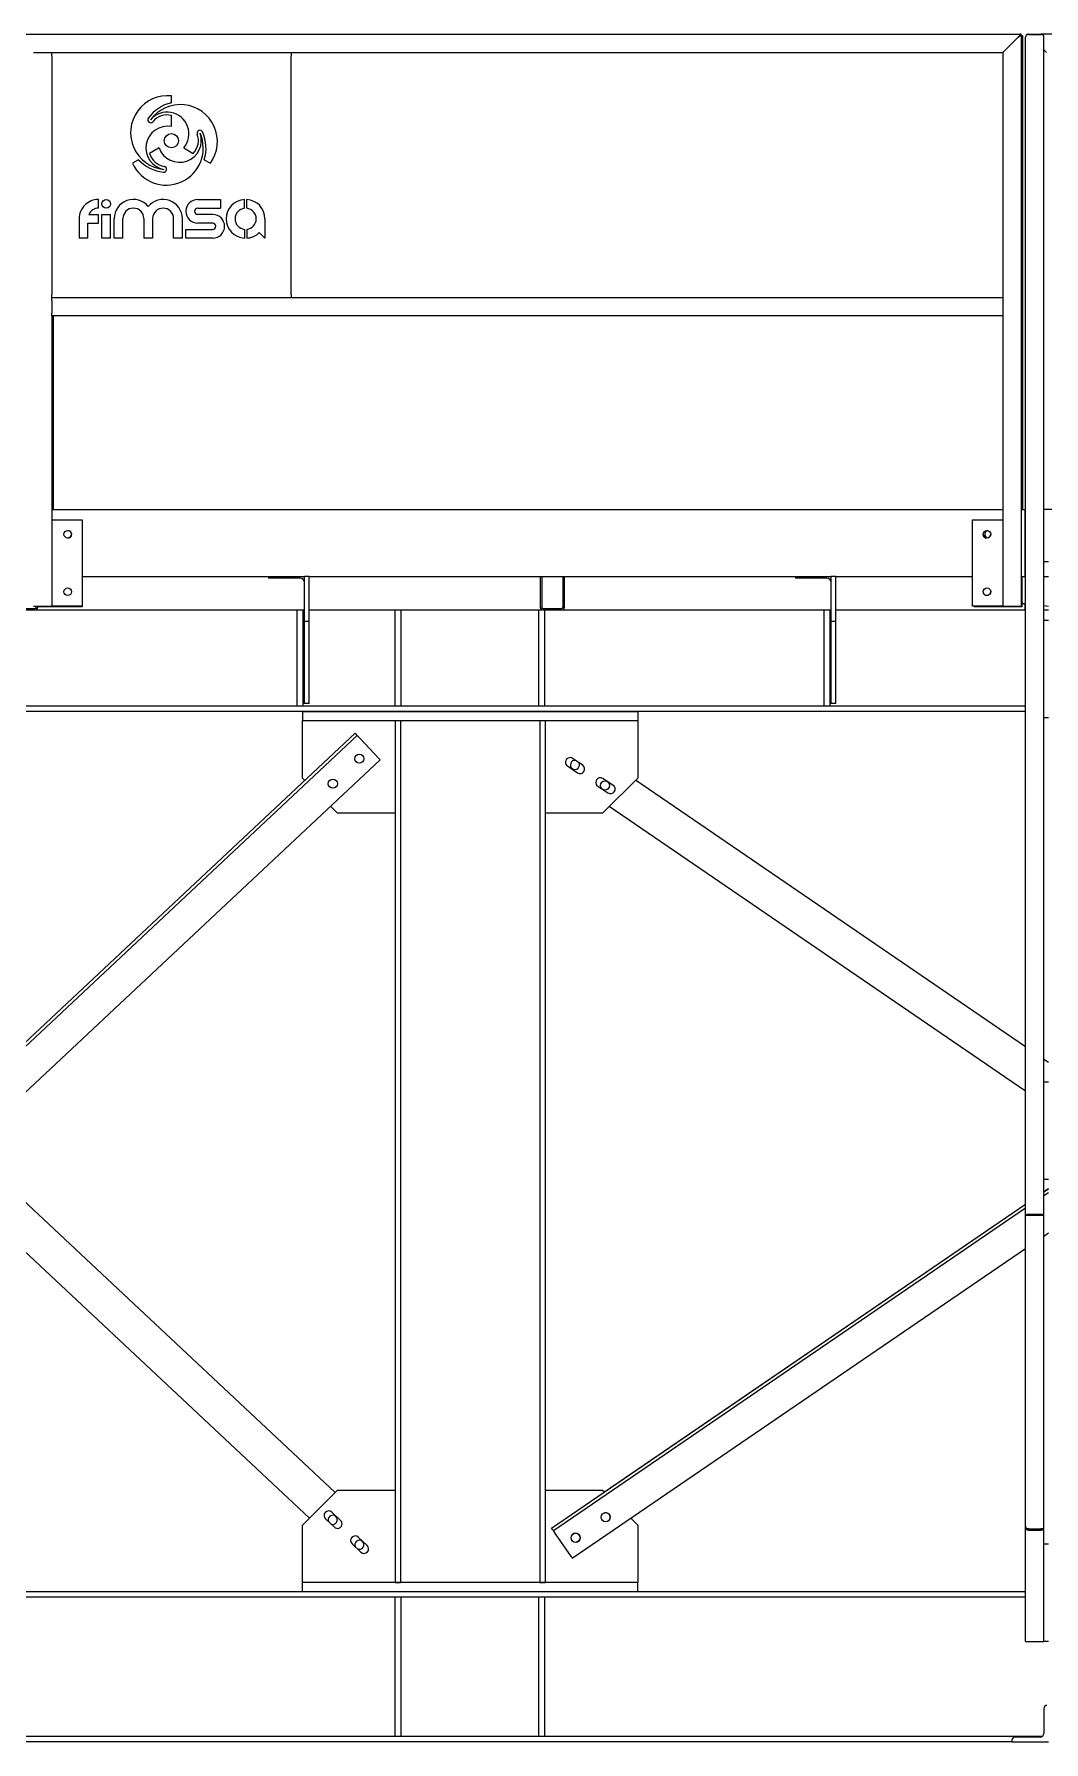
# Model space of a CAD drawing. Header units: millimetres. Extents: x 1293 to 41893, y 1011 to 26911.
# Drawn here: x 14155 to 16264, y 4254 to 7820 of the extents above; entities that cross this region are included whole.
import ezdxf

# ---------------------------------------------------------------- set-up
doc = ezdxf.new("R2010")
doc.units = ezdxf.units.MM
doc.header["$LTSCALE"] = 50
doc.layers.add('PASILLOS', color=2, linetype='Continuous')

msp = doc.modelspace()

# ---------------------------------------------------------------- linework, layer by layer
at = {"color": 7, "linetype": 'Continuous', "lineweight": 25}
for p, q in [((16225.4878232, 6718.9705175), (16224.3128232, 6718.9705175)), ((16225.4878232, 6707.7945175), (16224.3128232, 6707.7945175)), ((14704.5128232, 6416.7105175), (14704.5128232, 6617.3945175)), ((14717.2128232, 6416.7105175), (14717.2128232, 6617.3945175)), ((14908.8728232, 6416.7105175), (14908.8728232, 6617.3945175)), ((14921.5728232, 6416.7105175), (14921.5728232, 6617.3945175)), ((15208.8728232, 6416.7105175), (15208.8728232, 6617.3945175)), ((15221.5728232, 6416.7105175), (15221.5728232, 6617.3945175)), ((15804.5128232, 6416.7105175), (15804.5128232, 6617.3945175)), ((15817.2128232, 6416.7105175), (15817.2128232, 6617.3945175)), ((16225.4878232, 6416.7105175), (8022.3128232, 6416.7105175)), ((16225.4878232, 6405.5345175), (8022.3128232, 6405.5345175)), ((14717.2128232, 6416.7105175), (14704.5128232, 6416.7105175)), ((14715.5948232, 6405.5345175), (14715.5948232, 6386.4845175)), ((14715.5948232, 6405.5345175), (15415.5948232, 6405.5345175)), ((14715.5948232, 6386.4845175), (15415.5948232, 6386.4845175)), ((14715.5948232, 6266.4845175), (14715.5948232, 6386.4845175)), ((14921.5728232, 6416.7105175), (14908.8728232, 6416.7105175)), ((14908.8768232, 6386.4845175), (14920.0528232, 6386.4845175)), ((14908.8768232, 6386.4845175), (14908.8768232, 4586.4845175)), ((14920.0528232, 6386.4845175), (14920.0528232, 4586.4845175)), ((15221.5728232, 6416.7105175), (15208.8728232, 6416.7105175)), ((15211.1368232, 6386.4845175), (15211.1368232, 4586.4845175)), ((15211.1368232, 6386.4845175), (15222.3128232, 6386.4845175)), ((15222.3128232, 6386.4845175), (15222.3128232, 4586.4845175)), ((15415.5948232, 6405.5345175), (15415.5948232, 6386.4845175)), ((15415.5948232, 6386.4845175), (15415.5948232, 6266.4845175)), ((15817.2128232, 6416.7105175), (15804.5128232, 6416.7105175)), ((13030.7626174, 4677.8126917), (14825.5127846, 6360.2133091)), ((13035.1053995, 4673.1799016), (14829.8555667, 6355.580519)), ((14827.6841757, 6357.896914), (14825.5127846, 6360.2133091)), ((14829.8555667, 6355.580519), (14827.6841757, 6357.896914)), ((14835.2840443, 6349.7895314), (14829.8555667, 6355.580519)), ((14875.4547785, 6306.9362233), (14835.2840443, 6349.7895314)), ((13082.8760024, 4622.2192109), (14877.6261696, 6304.6198283)), ((14877.6261696, 6304.6198283), (14875.4547785, 6306.9362233)), ((15268.8869557, 6291.7048165), (15290.0274548, 6277.6250687)), ((15300.5872656, 6293.480443), (15279.4467665, 6307.5601908)), ((14720.3994126, 6261.6799281), (14715.5948232, 6266.4845175)), ((15332.308453, 6249.4655731), (15353.4489521, 6235.3858253)), ((15415.5948232, 6266.4845175), (15342.3128232, 6193.2025175)), ((15364.0087629, 6251.2411996), (15342.8682638, 6265.3209474)), ((16225.4878232, 5705.1159877), (15410.9999672, 6261.8896615)), ((14788.8768232, 6193.2025175), (14774.3090678, 6207.7702729)), ((16225.4878232, 5612.8135403), (15356.1751064, 6207.0648008)), ((14908.8768232, 6193.2025175), (14788.8768232, 6193.2025175)), ((15342.3128232, 6193.2025175), (15222.3128232, 6193.2025175)), ((16273.1128232, 5672.5601355), (16263.5878232, 5679.0713059)), ((14783.7227687, 4774.6124631), (14108.7724218, 5407.3115992)), ((16263.5878232, 5402.8920768), (16273.1128232, 5409.4032473)), ((16263.5878232, 5402.4336799), (16273.1128232, 5408.9402301)), ((16263.5878232, 5394.7435471), (16273.1128232, 5401.2500973)), ((15235.7177922, 4700.2932123), (16225.4878232, 5376.4074791)), ((15239.2995764, 4695.0498048), (16225.4878232, 5368.7173463)), ((15346.2606225, 4775.8187182), (16225.4878232, 5376.8473951)), ((14729.8131135, 4720.7028078), (14073.3420078, 5336.0794845)), ((16263.5878232, 5310.1520864), (16273.1128232, 5316.6586366)), ((15278.6992022, 4637.3723222), (16225.4878232, 5284.1258856)), ((14715.5948232, 4706.4845175), (14788.8768232, 4779.7665175)), ((14788.8768232, 4779.7665175), (14908.8768232, 4779.7665175)), ((15222.3128232, 4779.7665175), (15342.3128232, 4779.7665175)), ((15342.3128232, 4779.7665175), (15346.2686049, 4775.8107358)), ((14781.98144, 4702.1863687), (14763.4502797, 4719.5574971)), ((14776.478626, 4733.4558673), (14795.0097863, 4716.0847389)), ((15401.0968759, 4720.9824648), (15415.5948232, 4706.4845175)), ((14715.5948232, 4586.4845175), (14715.5948232, 4706.4845175)), ((14832.0721068, 4681.3424823), (14850.603267, 4663.971354)), ((15237.5086843, 4697.6715085), (15235.7177922, 4700.2932123)), ((15239.2995764, 4695.0498048), (15237.5086843, 4697.6715085)), ((15243.7768066, 4688.4955454), (15239.2995764, 4695.0498048)), ((15276.9083101, 4639.994026), (15243.7768066, 4688.4955454)), ((15287.3008396, 4670.6397221), (15294.0115475, 4675.1091092)), ((15415.5948232, 4706.4845175), (15415.5948232, 4586.4845175)), ((14837.5749208, 4650.0729838), (14819.0437605, 4667.4441121)), ((15278.6992022, 4637.3723222), (15276.9083101, 4639.994026)), ((16225.4878232, 4567.4305175), (8022.3128232, 4567.4305175)), ((15415.5948232, 4586.4845175), (14715.5948232, 4586.4845175)), ((14715.5948232, 4567.4345175), (14715.5948232, 4586.4845175)), ((15415.5948232, 4567.4345175), (14715.5948232, 4567.4345175)), ((14908.8768232, 4586.4845175), (14920.0528232, 4586.4845175)), ((15211.1368232, 4586.4845175), (15222.3128232, 4586.4845175)), ((15415.5948232, 4567.4345175), (15415.5948232, 4586.4845175)), ((16225.4878232, 4556.2545175), (8022.3128232, 4556.2545175)), ((14921.6028232, 4556.2545175), (14908.9028232, 4556.2545175)), ((14908.9028232, 4265.1705175), (14908.9028232, 4556.2545175)), ((14921.6028232, 4265.1705175), (14921.6028232, 4556.2545175)), ((15221.6028232, 4556.2545175), (15208.9028232, 4556.2545175)), ((15208.9028232, 4265.1705175), (15208.9028232, 4556.2545175)), ((15221.6028232, 4265.1705175), (15221.6028232, 4556.2545175)), ((16260.5129251, 4265.1705175), (8167.3128232, 4265.1705175)), ((16196.9128232, 4253.9945175), (8167.3128232, 4253.9945175)), ((14921.6028232, 4265.1705175), (14908.9028232, 4265.1705175)), ((15221.6028232, 4265.1705175), (15208.9028232, 4265.1705175))]:
    msp.add_line(p, q, dxfattribs=at)
for centre in [(14834.4012085, 6306.8654326), (14778.8077277, 6254.7520476), (15347.2780316, 6250.9398575), (15348.7934086, 4723.0384312), (15285.8725186, 4680.0570213)]:
    msp.add_circle(centre, 9.525, dxfattribs=at)
for centre, start, end in [((15274.1668611, 6299.6325036), 56.3360555264, 236.3360555264), ((15284.3713573, 6293.9420704), 81.7313941375, 235.6439786366), ((15284.3713573, 6293.9420704), 235.6439786366, 30.9407169153), ((15295.3073602, 6285.5527558), 236.3360555264, 56.3360555264), ((15337.5883584, 6257.3932602), 56.3360555264, 236.3360555264), ((15358.7288575, 6243.3135125), 236.3360555264, 56.3360555264), ((14769.9644529, 4726.5066822), 46.8506290736, 226.8506290736), ((14778.73473, 4717.6083616), 245.383648127, 208.3176100203), ((14788.4956131, 4709.1355538), 226.8506290736, 46.8506290737), ((15348.6598147, 4722.9494566), 304.3560213525, 123.6639444736), ((14825.5579337, 4674.3932972), 46.8506290736, 226.8506290736), ((14834.3282107, 4665.4949767), 245.3836481269, 208.3176100203), ((15285.7531403, 4679.9472437), 329.0592828813, 132.1131166578), ((14844.0890939, 4657.0221689), 226.8506290736, 46.8506290736)]:
    msp.add_arc(centre, 9.525, start, end, dxfattribs=at)
at = {"layer": 'PASILLOS', "linetype": 'Continuous', "lineweight": 25}
for p, q in [((12132.1108232, 7819.5445175), (16213.3218232, 7819.5445175)), ((16184.3658232, 7787.5405175), (16210.2738232, 7813.4485175)), ((16210.2738232, 7813.4485175), (16213.3218232, 7816.4965175)), ((16213.3218232, 7816.4965175), (16210.2738232, 7813.4485175)), ((16216.5018232, 7819.5445175), (16213.3218232, 7819.5445175)), ((16213.3218232, 7816.4965175), (16213.3218232, 7819.5445175)), ((16216.3698232, 7816.4965175), (16213.3218232, 7816.4965175)), ((16216.3698232, 7816.3645175), (16216.5018232, 7816.4965175)), ((16216.3698232, 7816.4965175), (16216.3698232, 6625.4945175)), ((16216.5018232, 7816.4965175), (16216.3698232, 7816.3645175)), ((16216.5018232, 7816.4965175), (16216.5018232, 7819.5445175)), ((16219.5498232, 7816.4965175), (16216.5018232, 7816.4965175)), ((16219.5498232, 6826.9445175), (16219.5498232, 7816.4965175)), ((16225.4878232, 5351.8920804), (16225.4878232, 7813.7229944)), ((16231.5838232, 7819.8189944), (16257.4918232, 7819.8189944)), ((16231.5838232, 7819.1594555), (16257.4918232, 7819.1594555)), ((17067.9752091, 7819.5445175), (16259.3004372, 7819.5445175)), ((16263.5878232, 5351.8920804), (16263.5878232, 7813.7229944)), ((14153.6663232, 7781.4445175), (14159.7623232, 7781.4445175)), ((14159.7623232, 7781.4445175), (14185.6703232, 7781.4445175)), ((14185.6703232, 7781.4445175), (14191.7663232, 7781.4445175)), ((14191.7663232, 7781.4445175), (14191.7663232, 7781.4047578)), ((14191.7663232, 7781.4445175), (16178.2698232, 7781.4445175)), ((14191.7663232, 7774.6125175), (14191.7663232, 7781.4047578)), ((14191.7663232, 7774.6125175), (14191.7663232, 7276.4765175)), ((14691.7663232, 7781.4445175), (14691.7663232, 7774.6125175)), ((14691.7663232, 7276.4765175), (14691.7663232, 7774.6125175)), ((16178.2698232, 7781.4445175), (16184.3658232, 7787.5405175)), ((16184.3658232, 7787.5405175), (16178.2698232, 7781.4445175)), ((16178.2698232, 7781.4445175), (16178.2698232, 7269.5445175)), ((16263.5878232, 7787.0195175), (16269.1628232, 7781.4445175)), ((16269.1628232, 7781.4445175), (16263.5878232, 7787.0195175)), ((14441.8163301, 7676.5543861), (14441.8163301, 7690.9514505)), ((14441.8163301, 7626.9916733), (14441.8163301, 7650.0447184)), ((14415.9672938, 7582.2198292), (14396.0703582, 7570.732328)), ((14467.6653663, 7582.2198292), (14487.4468916, 7570.7989602)), ((14487.462629, 7570.8097804), (14487.4468916, 7570.7989602)), ((14373.1793002, 7557.5161695), (14360.5765019, 7550.2399405)), ((14510.4206748, 7557.5549465), (14510.416037, 7557.5377179)), ((14510.416037, 7557.5377179), (14523.0561583, 7550.2399405)), ((14289.3436983, 7456.4432265), (14289.3436983, 7474.7031158)), ((14496.7283858, 7474.7031158), (14544.1572537, 7474.7031158)), ((14496.7283858, 7456.4432265), (14544.1572537, 7456.4432265)), ((14544.1572537, 7474.7031158), (14544.1572537, 7456.4432265)), ((14594.1929591, 7456.2351617), (14594.1929591, 7474.5649968)), ((14599.2329591, 7456.2351617), (14599.2329591, 7474.5649968)), ((14249.1723567, 7434.3487604), (14249.1723567, 7393.811806)), ((14267.4318311, 7393.811806), (14267.4318311, 7425.2188157)), ((14267.4318311, 7425.2188157), (14289.3436983, 7425.2188157)), ((14269.3418252, 7443.478705), (14289.3436983, 7443.478705)), ((14289.3436983, 7425.2188157), (14289.3436983, 7443.478705)), ((14296.647654, 7393.811806), (14296.647654, 7443.478705)), ((14296.647654, 7443.478705), (14314.9075434, 7443.478705)), ((14314.9075434, 7393.811806), (14314.9075434, 7443.478705)), ((14322.2114991, 7393.811806), (14322.2114991, 7434.7139582)), ((14340.4713885, 7393.811806), (14340.4713885, 7434.6662172)), ((14384.2939471, 7434.7139582), (14384.2939471, 7393.811806)), ((14402.5541823, 7434.7139582), (14402.5541823, 7393.811806)), ((14446.3767409, 7393.811806), (14446.3767409, 7434.6662172)), ((14464.6366303, 7393.811806), (14464.6366303, 7434.7139582)), ((14528.0440961, 7443.3874056), (14496.7283858, 7443.3874056)), ((14528.0440961, 7425.1275162), (14496.7283858, 7425.1275162)), ((14637.130456, 7434.2261364), (14637.130456, 7393.8117842)), ((14267.4318311, 7393.811806), (14249.1723567, 7393.811806)), ((14314.9075434, 7393.811806), (14296.647654, 7393.811806)), ((14340.4713885, 7393.811806), (14322.2114991, 7393.811806)), ((14402.5541823, 7393.811806), (14384.2939471, 7393.811806)), ((14464.6366303, 7393.811806), (14446.3767409, 7393.811806)), ((14471.940586, 7412.0716954), (14528.0440961, 7412.0716954)), ((14471.940586, 7393.811806), (14471.940586, 7412.0716954)), ((14528.0440961, 7393.811806), (14471.940586, 7393.811806)), ((14594.1929591, 7412.2171112), (14594.1929591, 7393.8872761)), ((14599.2329591, 7412.2171112), (14599.2329591, 7393.8872761)), ((14625.2841979, 7405.6580423), (14637.130456, 7393.8117842)), ((14191.7663232, 7269.6842772), (14191.7663232, 7276.4765175)), ((14691.7663232, 7276.4765175), (14691.7663232, 7269.6445175)), ((14191.7663232, 7269.6842772), (14191.7663232, 7269.5445175)), ((14191.7663232, 7269.6445175), (14691.7663232, 7269.6445175)), ((14191.7663232, 7263.4485175), (14191.7663232, 7269.5445175)), ((16178.2698232, 7269.5445175), (14191.7663232, 7269.5445175)), ((14191.7663232, 7263.4485175), (14191.7663232, 7237.5405175)), ((14194.9463232, 7269.6445175), (14194.9463232, 7269.5445175)), ((16178.2698232, 7269.5445175), (16178.2698232, 7263.4485175)), ((16178.2698232, 7263.4485175), (16178.2698232, 7237.5405175)), ((14191.7663232, 7231.4445175), (14191.7663232, 7237.5405175)), ((14191.7663232, 7231.4445175), (14191.7663232, 6625.4945175)), ((16178.2698232, 7231.4445175), (14191.7663232, 7231.4445175)), ((14194.9463232, 7231.4445175), (14194.9463232, 6826.9445175)), ((16178.2698232, 7237.5405175), (16178.2698232, 7231.4445175)), ((16178.2698232, 7231.4445175), (16178.2698232, 6625.4945175)), ((14191.7663232, 6826.9445175), (16178.2698232, 6826.9445175)), ((16216.3698232, 6826.9445175), (16224.3128232, 6826.9445175)), ((16224.3128232, 6696.7695175), (16224.3128232, 6826.9445175)), ((17054.3128232, 6826.9445175), (16263.5878232, 6826.9445175)), ((14191.7663232, 6805.4945175), (14255.2663232, 6805.4945175)), ((14255.2663232, 6805.4945175), (14255.2663232, 6625.4945175)), ((16114.7698232, 6805.4945175), (16178.2698232, 6805.4945175)), ((16114.7698232, 6625.4945175), (16114.7698232, 6805.4945175)), ((16263.5878232, 6718.9945175), (16273.1128232, 6718.9945175)), ((14255.2663232, 6687.2445175), (14719.7878232, 6687.2445175)), ((14644.7878232, 6687.2445175), (14644.7878232, 6684.0695175)), ((14710.2628232, 6684.0695175), (14644.7878232, 6684.0695175)), ((14729.3128232, 6687.2445175), (14719.7878232, 6687.2445175)), ((14719.7878232, 6593.5945175), (14719.7878232, 6687.2445175)), ((14729.3128232, 6687.2445175), (15211.9128232, 6687.2445175)), ((14729.3128232, 6593.5945175), (14729.3128232, 6687.2445175)), ((15211.9128232, 6687.2445175), (15211.9128232, 6623.4905175)), ((15211.9128232, 6687.2445175), (15214.9608232, 6687.2445175)), ((15214.9608232, 6687.2445175), (15259.6648232, 6687.2445175)), ((15214.9608232, 6687.2445175), (15214.9608232, 6623.4905175)), ((15259.6648232, 6623.4905175), (15259.6648232, 6687.2445175)), ((15259.6648232, 6687.2445175), (15262.7128232, 6687.2445175)), ((15262.7128232, 6687.2445175), (15819.7878232, 6687.2445175)), ((15262.7128232, 6623.4905175), (15262.7128232, 6687.2445175)), ((15744.7878232, 6687.2445175), (15744.7878232, 6684.0695175)), ((15810.2628232, 6684.0695175), (15744.7878232, 6684.0695175)), ((15829.3128232, 6687.2445175), (15819.7878232, 6687.2445175)), ((15819.7878232, 6593.5945175), (15819.7878232, 6687.2445175)), ((15829.3128232, 6687.2445175), (16114.7698232, 6687.2445175)), ((15829.3128232, 6593.5945175), (15829.3128232, 6687.2445175)), ((16217.9628232, 6687.4985175), (16216.3698232, 6687.4985175)), ((16216.3698232, 6687.2445175), (16224.3128232, 6687.2445175)), ((16217.9628232, 6687.4985175), (16217.9628232, 6623.9985175)), ((16217.9628232, 6633.2644375), (16217.9628232, 6680.8945175)), ((16224.3128232, 6687.2445175), (16224.3128232, 6696.7695175)), ((16224.3128232, 6687.2445175), (16224.3128232, 6630.0945175)), ((16263.5878232, 6687.2445175), (16273.1128232, 6687.2445175)), ((14118.0088232, 6620.4425175), (14156.6168232, 6620.4425175)), ((14118.0088232, 6617.3945175), (14156.6168232, 6617.3945175)), ((14153.6663232, 6625.4945175), (14159.7623232, 6625.4945175)), ((14156.6168232, 6617.3945175), (14719.7878232, 6617.3945175)), ((14159.6648232, 6623.4905175), (14159.6648232, 6625.4945175)), ((14159.7623232, 6625.4945175), (14185.6703232, 6625.4945175)), ((14162.7128232, 6623.4905175), (14162.7128232, 6625.4945175)), ((14162.7128232, 6625.4945175), (14162.7128232, 6623.7445175)), ((14255.2628317, 6623.7445175), (14162.7128232, 6623.7445175)), ((14185.6703232, 6625.4945175), (14191.7663232, 6625.4945175)), ((14255.2663232, 6625.4945175), (14191.7663232, 6625.4945175)), ((14255.2628317, 6625.4945175), (14255.2628317, 6623.7445175)), ((14729.3128232, 6617.3945175), (15218.0088232, 6617.3945175)), ((15218.0088232, 6620.4425175), (15256.6168232, 6620.4425175)), ((15218.0088232, 6617.3945175), (15256.6168232, 6617.3945175)), ((15256.6168232, 6617.3945175), (15819.7878232, 6617.3945175)), ((15829.3128232, 6617.3945175), (16224.3128232, 6617.3945175)), ((16178.2698232, 6625.4945175), (16114.7698232, 6625.4945175)), ((16117.9628232, 6625.4945175), (16117.9628232, 6623.9985175)), ((16217.9628232, 6623.9985175), (16117.9628232, 6623.9985175)), ((16178.2698232, 6625.4945175), (16184.3658232, 6625.4945175)), ((16184.3658232, 6625.4945175), (16210.2738232, 6625.4945175)), ((16210.2738232, 6625.4945175), (16216.3698232, 6625.4945175)), ((16224.3128232, 6630.0945175), (16221.1327432, 6630.0945175)), ((16224.3128232, 6623.4905175), (16224.3128232, 6630.0945175)), ((16224.3128232, 6617.3945175), (16224.3128232, 6623.4905175)), ((16273.1128232, 6624.9573675), (16263.5878232, 6626.1670425)), ((16263.5878232, 6617.3945175), (16273.1128232, 6617.3945175)), ((14729.3128232, 6593.5945175), (14719.7878232, 6593.5945175)), ((14719.7878232, 6422.3945175), (14719.7878232, 6593.5945175)), ((14729.3128232, 6422.3945175), (14729.3128232, 6593.5945175)), ((15829.3128232, 6593.5945175), (15819.7878232, 6593.5945175)), ((15819.7878232, 6422.3945175), (15819.7878232, 6593.5945175)), ((15829.3128232, 6422.3945175), (15829.3128232, 6593.5945175)), ((16273.1128232, 6595.3082346), (16263.5878232, 6595.3082346)), ((14729.3128232, 6422.3945175), (14719.7878232, 6422.3945175)), ((15829.3128232, 6422.3945175), (15819.7878232, 6422.3945175)), ((16273.1128232, 6392.1082346), (16263.5878232, 6392.1082346)), ((16273.1128232, 5631.1268201), (16263.5878232, 5631.1268201)), ((16273.1128232, 5427.9268201), (16263.5878232, 5427.9268201)), ((16225.4878232, 4704.660703), (16225.4878232, 5351.8920804)), ((16226.5087301, 5353.4668371), (16231.5838232, 5353.4668371)), ((16231.5838232, 5355.5496532), (16257.4918232, 5355.5496532)), ((16231.5838232, 5353.4668371), (16257.4918232, 5353.4668371)), ((16257.4918232, 5353.4668371), (16262.5669162, 5353.4668371)), ((16263.5878232, 4704.660703), (16263.5878232, 5351.8920804)), ((16225.4878232, 4463.7454056), (16225.4878232, 4704.660703)), ((16231.5838232, 4698.8382512), (16226.1258292, 4698.8382512)), ((16231.5838232, 4698.8382512), (16257.4918232, 4698.8382512)), ((16231.5838232, 4698.5831997), (16257.4918232, 4698.5831997)), ((16231.5838232, 4696.2482962), (16257.4918232, 4696.2482962)), ((16262.9498171, 4698.8382512), (16257.4918232, 4698.8382512)), ((16263.5878232, 4666.9454056), (16263.5878232, 4704.660703)), ((16273.1128232, 4666.9454056), (16263.5878232, 4666.9454056)), ((16263.5878232, 4463.7454056), (16263.5878232, 4666.9454056)), ((16225.4878232, 4463.7454056), (16231.5838232, 4463.7454056)), ((16231.5838232, 4463.7454056), (16257.4918232, 4463.7454056)), ((16257.4918232, 4463.7454056), (16263.5878232, 4463.7454056)), ((16273.1128232, 4463.7454056), (16263.5878232, 4463.7454056)), ((16263.5878232, 4323.8367734), (16263.5878232, 4271.4441934)), ((16196.9128232, 4257.1617734), (16196.9128232, 4253.9816934)), ((16196.9128232, 4253.9816934), (16273.1128232, 4253.9816934)), ((16255.6503232, 4263.5066934), (16203.2577432, 4263.5066934))]:
    msp.add_line(p, q, dxfattribs=at)
for centre, radius in [((14441.7663232, 7597.2502979), 14.923948), ((14305.7775987, 7465.5731712), 9.1299447), ((14225.2663232, 6775.4945175), 7.9375), ((16144.7698232, 6775.4945175), 7.9375), ((14225.2663232, 6655.4945175), 7.9375), ((16144.7698232, 6655.4945175), 7.9375)]:
    msp.add_circle(centre, radius, dxfattribs=at)
for centre, radius, start, end in [((16231.5838232, 7813.7229944), 6.096, 147.4827947886, 180), ((16231.5838232, 7813.7229944), 6.096, 90, 147.4827947886), ((16231.3715947, 7812.4671111), 6.6957086, 88.1836373926, 137.3925460889), ((16257.4918232, 7813.7229944), 6.096, 32.5172052114, 90), ((16257.7040517, 7812.4671111), 6.6957086, 42.6074539111, 91.8163626074), ((16257.4918232, 7813.7229944), 6.096, 0, 32.5172052114), ((14433.815226, 7614.1870869), 77.1802125, 84.0495808053, 264.0495808053), ((14460.5768213, 7595.5512818), 83.1472125, 103.0399170202, 144.049580808), ((14460.5768213, 7595.5512818), 77.1802125, 324.0495808012, 144.049580808), ((14398.0974842, 7640.862623), 5.967, 144.049580808, 319.8705223185), ((14432.8814253, 7611.5412261), 45.4935915, 319.8705223185, 139.8705223185), ((14432.8814253, 7611.5412261), 39.5265915, 76.9354912545, 139.8705223185), ((14431.056943, 7581.692963), 77.1802125, 204.0495808046, 24.0495808046), ((14433.815226, 7582.2071982), 45.4935915, 79.8705223185, 259.8705223185), ((14458.752339, 7597.6829073), 45.4935915, 199.8705223184, 19.8705223184), ((14458.585079, 7597.7993811), 39.5265915, 316.9354912545, 19.8705223185), ((14501.3701241, 7613.2624592), 5.967, 24.049580808, 199.8705223185), ((14430.889683, 7581.8094367), 83.1472125, 343.0399170202, 24.049580808), ((14433.8324652, 7582.4102865), 39.5265915, 197.1842607703, 259.8705223185), ((14433.8324652, 7614.3901751), 83.1472125, 223.1582530986, 264.049580808), ((14425.8313611, 7537.6258114), 5.967, 264.049580808, 79.8705223185), ((14289.3436983, 7434.5313593), 40.1717566, 90, 180.2604362582), ((14289.3436983, 7434.5313593), 21.9118672, 90, 155.8998196736), ((14362.3828407, 7434.5313593), 40.1717566, 39.4018898058, 179.7395637419), ((14362.3828407, 7434.5313593), 21.9118672, 0.4774703557, 179.6473673864), ((14424.4652887, 7434.5313593), 40.1717566, 0.2604362582, 140.5981101942), ((14424.4652887, 7434.5313593), 21.9118672, 0.3526326136, 179.5225296443), ((14496.7283858, 7449.915316), 24.7877998, 90, 270), ((14496.7283858, 7449.915316), 6.5279104, 90, 270), ((14596.7129591, 7434.2261364), 40.4174969, 93.5746666039, 266.4253333961), ((14596.7129591, 7434.2261364), 22.1528236, 96.5318350307, 263.4681649693), ((14596.7129591, 7434.2261364), 40.4174969, 0, 86.4253333961), ((14596.7129591, 7434.2261364), 22.1528236, 276.5318350307, 83.4681649693), ((14528.0440961, 7418.5996058), 24.7877998, 270, 90), ((14528.0440961, 7418.5996058), 6.5279104, 270, 90), ((14596.7129591, 7434.2261364), 40.4174969, 273.5746666039, 309.4537246393), ((14608.1796207, 7421.4698401), 23.2933362, 307.614017039, 317.2491160788), ((14225.2628317, 6775.4945175), 7.9375, 270.0114587819, 0), ((14225.2628317, 6775.4945175), 7.9375, 0, 89.9879475569), ((16144.7628232, 6775.7485175), 7.9375, 181.5349278017, 0), ((16147.9628232, 6775.4945175), 7.9375, 101.6032718055, 180), ((16147.9628232, 6775.4945175), 7.9375, 180, 253.795508837), ((14710.2628232, 6674.5445175), 9.525, 0, 90), ((15810.2628232, 6674.5445175), 9.525, 0, 90), ((16211.6128232, 6680.8945175), 6.35, 0, 41.4845943735), ((16144.7628232, 6655.7485175), 7.9375, 181.5348723778, 0), ((16221.1327432, 6633.2644375), 3.16992, 180, 270), ((14156.6168232, 6623.4905175), 6.096, 270, 0), ((14156.6168232, 6623.4905175), 3.048, 270, 0), ((15218.0088232, 6623.4905175), 6.096, 180, 270), ((15218.0088232, 6623.4905175), 3.048, 180, 270), ((15256.6168232, 6623.4905175), 6.096, 270, 0), ((15256.6168232, 6623.4905175), 3.048, 270, 0), ((16231.3824519, 5348.8158046), 6.7368589, 88.2871185889, 136.3393348918), ((16257.6931944, 5348.8158046), 6.7368589, 43.6606651083, 91.712881411), ((16231.307892, 4702.7127916), 6.4703817, 216.7848413572, 272.4441349884), ((16231.5712165, 4702.4038237), 3.8206449, 248.9453872166, 270.1890552755), ((16257.5044299, 4702.4038237), 3.8206449, 269.8109447246, 291.0546127835), ((16257.7677543, 4702.7127916), 6.4703817, 267.5558650116, 323.2151586428), ((16269.9327432, 4323.8367734), 6.34492, 90, 180), ((16203.2577432, 4257.1617734), 6.34492, 90, 180), ((16255.6503232, 4271.4441934), 7.9375, 270, 0)]:
    msp.add_arc(centre, radius, start, end, dxfattribs=at)
for centre, major_axis, start_param, end_param in [((16231.5838232, 5351.8920804), (6.096, 0), 2.5544525, 3.1415926536), ((16231.5838232, 5351.8920804), (6.096, 0), 2.5544525, 3.1415926536), ((16257.4918232, 5351.8920804), (6.096, 0), 0, 0.5871401536), ((16257.4918232, 5351.8920804), (6.096, 0), 0, 0.5871401536), ((16231.5838232, 4704.660703), (0, 13.0729142), 1.5707963268, 2.0323981546), ((16231.5838232, 4704.660703), (0, 13.0729142), 1.5707963268, 2.0323981546), ((16257.4918232, 4704.660703), (0, 13.0729142), 4.2507871526, 4.7123889804), ((16257.4918232, 4704.660703), (0, 13.0729142), 4.2507871526, 4.7123889804)]:
    msp.add_ellipse(centre, major_axis=major_axis, ratio=0.4663076582, start_param=start_param, end_param=end_param, dxfattribs=at)

doc.saveas('drawing.dxf')
